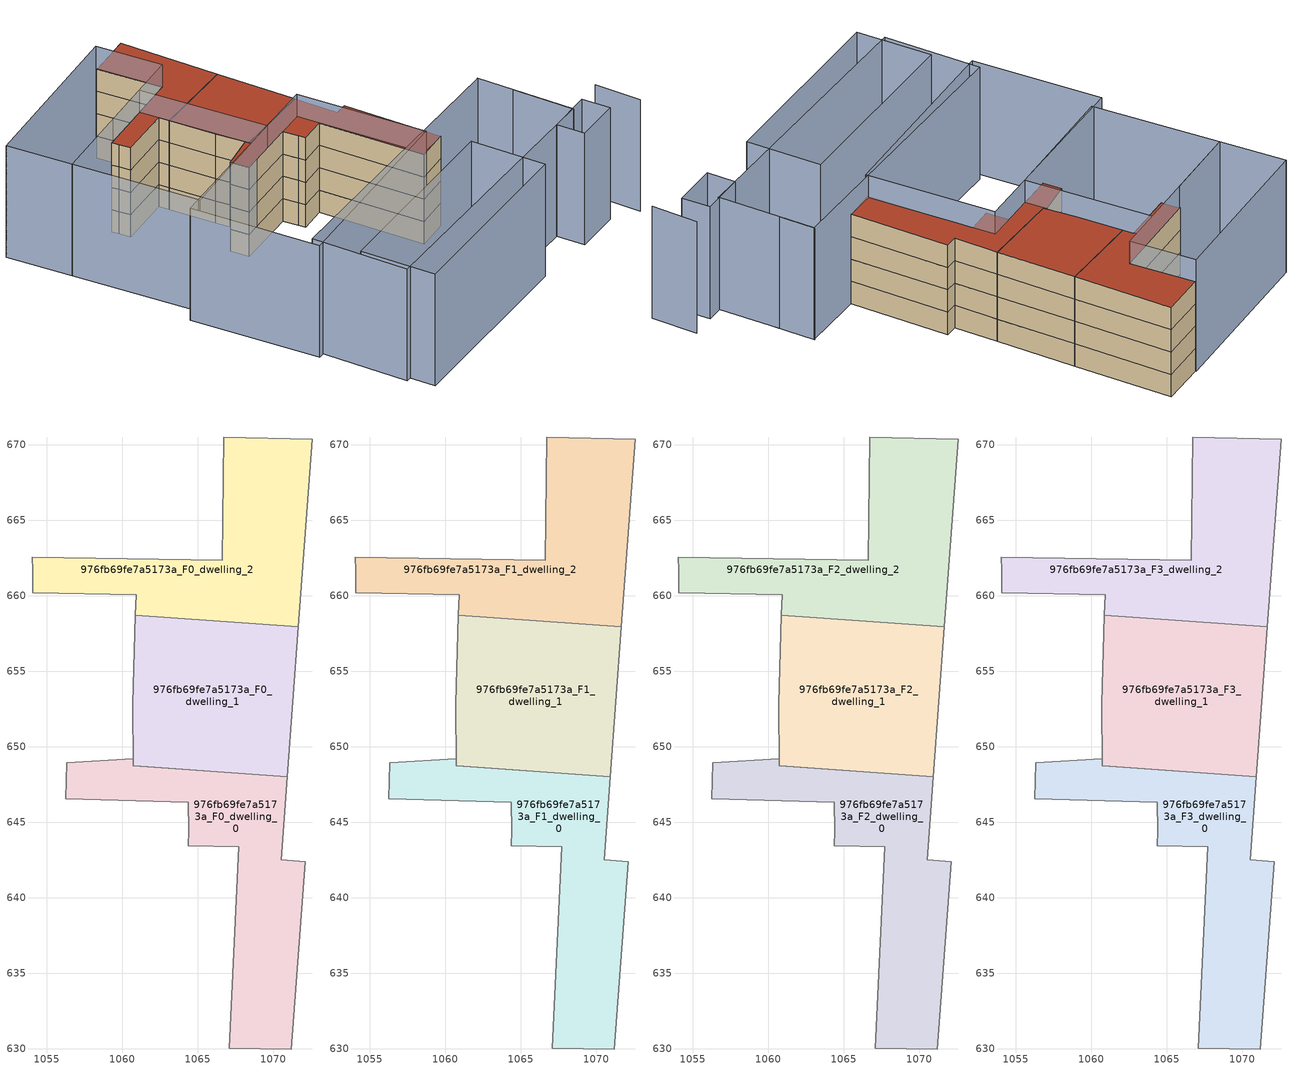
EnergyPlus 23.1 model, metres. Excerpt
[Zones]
976fb69fe7a5173a_F0_dwelling_0
 floor ground (EU_floor_Construction): 1070.94,648.02 1070.53,642.51 1072.11,642.4 1071.2,629.99 1067.08,630.05 1067.73,643.38 1064.39,643.44 1064.4,644.43 1064.38,646.32 1056.26,646.55 1056.32,648.93 1060.74,649.21 1060.75,648.76 z0
 wall adiabatic (EU_wall_Construction): 1064.39,643.44 1067.73,643.38 1067.08,630.05 1071.2,629.99 1072.11,642.4 1070.53,642.51 1070.94,648.02 1060.75,648.76 1060.74,649.21 1056.32,648.93 1056.26,646.55 1064.38,646.32 1064.4,644.43 1064.39,643.44 z0:3
976fb69fe7a5173a_F0_dwelling_1
 floor ground (EU_floor_Construction): 1071.66,657.93 1070.94,648.02 1060.75,648.76 1060.69,652.86 1060.88,658.71 z0
 wall adiabatic (EU_wall_Construction): 1060.88,658.71 1060.69,652.86 1060.75,648.76 1070.94,648.02 1071.66,657.93 z0:3
 wall to 976fb69fe7a5173a_F0_dwelling_2 (EU_wall_Construction): 1071.66,657.93 1060.88,658.71 z0:3
976fb69fe7a5173a_F0_dwelling_2
 floor ground (EU_floor_Construction): 1072.57,670.36 1071.66,657.93 1060.88,658.71 1060.92,660.06 1054.08,660.19 1054.08,661.7 1054.06,662.54 1066.61,662.34 1066.72,670.51 z0
 wall adiabatic (EU_wall_Construction): 1071.66,657.93 1072.57,670.36 1066.72,670.51 1066.61,662.34 1054.06,662.54 1054.08,661.7 1054.08,660.19 1060.92,660.06 1060.88,658.71 z0:3
976fb69fe7a5173a_F1_dwelling_0
 floor to 976fb69fe7a5173a_F0_dwelling_0 (EU_floor_Construction): 1070.94,648.02 1070.53,642.51 1072.11,642.4 1071.2,629.99 1067.08,630.05 1067.73,643.38 1064.39,643.44 1064.4,644.43 1064.38,646.32 1056.26,646.55 1056.32,648.93 1060.74,649.21 1060.75,648.76 z3
 wall adiabatic (EU_wall_Construction): 1064.39,643.44 1067.73,643.38 1067.08,630.05 1071.2,629.99 1072.11,642.4 1070.53,642.51 1070.94,648.02 1060.75,648.76 1060.74,649.21 1056.32,648.93 1056.26,646.55 1064.38,646.32 1064.4,644.43 1064.39,643.44 z3:6
976fb69fe7a5173a_F1_dwelling_1
 floor to 976fb69fe7a5173a_F0_dwelling_1 (EU_floor_Construction): 1071.66,657.93 1070.94,648.02 1060.75,648.76 1060.69,652.86 1060.88,658.71 z3
 wall adiabatic (EU_wall_Construction): 1060.88,658.71 1060.69,652.86 1060.75,648.76 1070.94,648.02 1071.66,657.93 z3:6
 wall to 976fb69fe7a5173a_F1_dwelling_2 (EU_wall_Construction): 1071.66,657.93 1060.88,658.71 z3:6
976fb69fe7a5173a_F1_dwelling_2
 floor to 976fb69fe7a5173a_F0_dwelling_2 (EU_floor_Construction): 1072.57,670.36 1071.66,657.93 1060.88,658.71 1060.92,660.06 1054.08,660.19 1054.08,661.7 1054.06,662.54 1066.61,662.34 1066.72,670.51 z3
 wall adiabatic (EU_wall_Construction): 1071.66,657.93 1072.57,670.36 1066.72,670.51 1066.61,662.34 1054.06,662.54 1054.08,661.7 1054.08,660.19 1060.92,660.06 1060.88,658.71 z3:6
976fb69fe7a5173a_F2_dwelling_0
 floor to 976fb69fe7a5173a_F1_dwelling_0 (EU_floor_Construction): 1070.94,648.02 1070.53,642.51 1072.11,642.4 1071.2,629.99 1067.08,630.05 1067.73,643.38 1064.39,643.44 1064.4,644.43 1064.38,646.32 1056.26,646.55 1056.32,648.93 1060.74,649.21 1060.75,648.76 z6
 wall adiabatic (EU_wall_Construction): 1064.39,643.44 1067.73,643.38 1067.08,630.05 1071.2,629.99 1072.11,642.4 1070.53,642.51 1070.94,648.02 1060.75,648.76 1060.74,649.21 1056.32,648.93 1056.26,646.55 1064.38,646.32 1064.4,644.43 1064.39,643.44 z6:9
976fb69fe7a5173a_F2_dwelling_1
 floor to 976fb69fe7a5173a_F1_dwelling_1 (EU_floor_Construction): 1071.66,657.93 1070.94,648.02 1060.75,648.76 1060.69,652.86 1060.88,658.71 z6
 wall adiabatic (EU_wall_Construction): 1060.88,658.71 1060.69,652.86 1060.75,648.76 1070.94,648.02 1071.66,657.93 z6:9
 wall to 976fb69fe7a5173a_F2_dwelling_2 (EU_wall_Construction): 1071.66,657.93 1060.88,658.71 z6:9
976fb69fe7a5173a_F2_dwelling_2
 floor to 976fb69fe7a5173a_F1_dwelling_2 (EU_floor_Construction): 1072.57,670.36 1071.66,657.93 1060.88,658.71 1060.92,660.06 1054.08,660.19 1054.08,661.7 1054.06,662.54 1066.61,662.34 1066.72,670.51 z6
 wall adiabatic (EU_wall_Construction): 1071.66,657.93 1072.57,670.36 1066.72,670.51 1066.61,662.34 1054.06,662.54 1054.08,661.7 1054.08,660.19 1060.92,660.06 1060.88,658.71 z6:9
976fb69fe7a5173a_F3_dwelling_0
 floor to 976fb69fe7a5173a_F2_dwelling_0 (EU_floor_Construction): 1070.94,648.02 1070.53,642.51 1072.11,642.4 1071.2,629.99 1067.08,630.05 1067.73,643.38 1064.39,643.44 1064.4,644.43 1064.38,646.32 1056.26,646.55 1056.32,648.93 1060.74,649.21 1060.75,648.76 z9
 wall adiabatic (EU_wall_Construction): 1064.39,643.44 1067.73,643.38 1067.08,630.05 1071.2,629.99 1072.11,642.4 1070.53,642.51 1070.94,648.02 1060.75,648.76 1060.74,649.21 1056.32,648.93 1056.26,646.55 1064.38,646.32 1064.4,644.43 1064.39,643.44 z9:12
 roof outside (EU_roof_Construction): 1071.2,629.99 1072.11,642.4 1070.53,642.51 1070.94,648.02 1060.75,648.76 1060.74,649.21 1056.32,648.93 1056.26,646.55 1064.38,646.32 1064.4,644.43 1064.39,643.44 1067.73,643.38 1067.08,630.05 z12
976fb69fe7a5173a_F3_dwelling_1
 floor to 976fb69fe7a5173a_F2_dwelling_1 (EU_floor_Construction): 1071.66,657.93 1070.94,648.02 1060.75,648.76 1060.69,652.86 1060.88,658.71 z9
 wall adiabatic (EU_wall_Construction): 1060.88,658.71 1060.69,652.86 1060.75,648.76 1070.94,648.02 1071.66,657.93 z9:12
 wall to 976fb69fe7a5173a_F3_dwelling_2 (EU_wall_Construction): 1071.66,657.93 1060.88,658.71 z9:12
 roof outside (EU_roof_Construction): 1070.94,648.02 1071.66,657.93 1060.88,658.71 1060.69,652.86 1060.75,648.76 z12
976fb69fe7a5173a_F3_dwelling_2
 floor to 976fb69fe7a5173a_F2_dwelling_2 (EU_floor_Construction): 1072.57,670.36 1071.66,657.93 1060.88,658.71 1060.92,660.06 1054.08,660.19 1054.08,661.7 1054.06,662.54 1066.61,662.34 1066.72,670.51 z9
 wall adiabatic (EU_wall_Construction): 1071.66,657.93 1072.57,670.36 1066.72,670.51 1066.61,662.34 1054.06,662.54 1054.08,661.7 1054.08,660.19 1060.92,660.06 1060.88,658.71 z9:12
 roof outside (EU_roof_Construction): 1071.66,657.93 1072.57,670.36 1066.72,670.51 1066.61,662.34 1054.06,662.54 1054.08,661.7 1054.08,660.19 1060.92,660.06 1060.88,658.71 z12
shading: 1083.49,611.21 1084.05,617.04 / 1078.56,617.05 1079.51,629.51 / 1074.74,613.82 1074.92,617.4 / 1074.92,617.4 1080.75,617.11 / 1080.75,617.11 1080.57,613.53 / 1080.57,613.53 1074.74,613.82 / 1042.46,626.05 1067.71,624.56 / 1067.71,624.56 1067.15,615.1 / 1067.15,615.1 1041.9,616.58 / 1041.9,616.58 1042.46,626.05 / 1042.36,632.05 1079.48,629.39 / 1079.48,629.39 1078.6,617.14 / 1078.6,617.14 1041.48,619.8 / 1041.48,619.8 1042.36,632.05 / 1041.94,646.96 1067.81,646.22 / 1067.81,646.22 1067.35,629.95 / 1067.35,629.95 1041.47,630.69 / 1041.47,630.69 1041.94,646.96 / 1043.93,646.71 1044.21,662.72 / 1044.21,662.72 1060.92,662.42 / 1060.92,662.42 1060.63,646.41 / 1060.63,646.41 1043.93,646.71 / 1066.61,662.35 1044.22,662.69 / 1044.22,662.69 1044.35,670.98 / 1044.35,670.98 1066.74,670.64 / 1066.74,670.64 1066.61,662.35 z0:15
[Building]
EU S2 Campaign: North Axis=0; Terrain=City; Solar Distribution=FullExterior
[Site:Location]
Bologna: Latitude=44.5; Longitude=11.25; Time Zone=1; Elevation=37
[SizingPeriod:WeatherFileDays]
AnnualSizingPeriod: Begin Month=1; Begin Day of Month=1; End Month=12; End Day of Month=31; Day of Week for Start Day=Monday; Use Weather File Daylight Saving Period=No; Use Weather File Rain and Snow Indicators=No
[MATERIAL]
EU_InternalMass_Material: Roughness=MediumRough; Thickness=0.1; Conductivity=1; Density=1800; Specific Heat=900; Thermal Absorptance=0.9; Solar Absorptance=0.7; Visible Absorptance=0.7
[MATERIAL:NOMASS] Roughness=MediumRough; Thermal Absorptance=0.9; Solar Absorptance=0.7; Visible Absorptance=0.7
Name | Thermal Resistance
EU_wall_NoMass | 0.937881
EU_roof_NoMass | 0.548572
EU_floor_NoMass | 0.71348
[CONSTRUCTION]
EU_wall_Construction: EU_wall_NoMass
EU_roof_Construction: EU_roof_NoMass
EU_floor_Construction: EU_floor_NoMass
EU_InternalMass_Construction: EU_InternalMass_Material
[ZONE] Type=1; Multiplier=1; Ceiling Height=autocalculate; Floor Area=autocalculate; Part of Total Floor Area=Yes
Name | Volume
976fb69fe7a5173a_F0_dwelling_0 | 319.642
976fb69fe7a5173a_F1_dwelling_0; 976fb69fe7a5173a_F2_dwelling_0; 976fb69fe7a5173a_F3_dwelling_0 | 319.643
976fb69fe7a5173a_F0_dwelling_1; 976fb69fe7a5173a_F1_dwelling_1; 976fb69fe7a5173a_F2_dwelling_1; 976fb69fe7a5173a_F3_dwelling_1 | 315.118
976fb69fe7a5173a_F0_dwelling_2; 976fb69fe7a5173a_F1_dwelling_2; 976fb69fe7a5173a_F2_dwelling_2; 976fb69fe7a5173a_F3_dwelling_2 | 317.391
[INTERNALMASS] Construction=EU_InternalMass_Construction
Name | Zone or ZoneList | Surface Area
976fb69fe7a5173a_F0_dwelling_0_EU_InternalMass | 976fb69fe7a5173a_F0_dwelling_0 | 106.547
976fb69fe7a5173a_F0_dwelling_1_EU_InternalMass | 976fb69fe7a5173a_F0_dwelling_1 | 105.054
976fb69fe7a5173a_F0_dwelling_2_EU_InternalMass | 976fb69fe7a5173a_F0_dwelling_2 | 105.797
976fb69fe7a5173a_F1_dwelling_0_EU_InternalMass | 976fb69fe7a5173a_F1_dwelling_0 | 106.547
976fb69fe7a5173a_F1_dwelling_1_EU_InternalMass | 976fb69fe7a5173a_F1_dwelling_1 | 105.054
976fb69fe7a5173a_F1_dwelling_2_EU_InternalMass | 976fb69fe7a5173a_F1_dwelling_2 | 105.797
976fb69fe7a5173a_F2_dwelling_0_EU_InternalMass | 976fb69fe7a5173a_F2_dwelling_0 | 106.547
976fb69fe7a5173a_F2_dwelling_1_EU_InternalMass | 976fb69fe7a5173a_F2_dwelling_1 | 105.054
976fb69fe7a5173a_F2_dwelling_2_EU_InternalMass | 976fb69fe7a5173a_F2_dwelling_2 | 105.797
976fb69fe7a5173a_F3_dwelling_0_EU_InternalMass | 976fb69fe7a5173a_F3_dwelling_0 | 106.547
976fb69fe7a5173a_F3_dwelling_1_EU_InternalMass | 976fb69fe7a5173a_F3_dwelling_1 | 105.054
976fb69fe7a5173a_F3_dwelling_2_EU_InternalMass | 976fb69fe7a5173a_F3_dwelling_2 | 105.797
[OTHEREQUIPMENT] Fuel Type=Electricity; Design Level Calculation Method=Watts/Area; Power per Zone Floor Area=1; Fraction Latent=0; Fraction Radiant=0; Fraction Lost=0; Carbon Dioxide Generation Rate=0; EndUse Subcategory=EU_Step8_InternalGains
Name | Zone or ZoneList or Space or SpaceList | Schedule
EU_Step8_InternalGain_976fb69fe7a5173a_F0_dwelling_0_f000 | 976fb69fe7a5173a_F0_dwelling_0 | EU_Step8_GainSchedule_976fb69fe7a5173a_F0_dwelling_0_f000
EU_Step8_InternalGain_976fb69fe7a5173a_F0_dwelling_1_f000 | 976fb69fe7a5173a_F0_dwelling_1 | EU_Step8_GainSchedule_976fb69fe7a5173a_F0_dwelling_1_f000
EU_Step8_InternalGain_976fb69fe7a5173a_F0_dwelling_2_f000 | 976fb69fe7a5173a_F0_dwelling_2 | EU_Step8_GainSchedule_976fb69fe7a5173a_F0_dwelling_2_f000
EU_Step8_InternalGain_976fb69fe7a5173a_F1_dwelling_0_f000 | 976fb69fe7a5173a_F1_dwelling_0 | EU_Step8_GainSchedule_976fb69fe7a5173a_F1_dwelling_0_f000
EU_Step8_InternalGain_976fb69fe7a5173a_F1_dwelling_1_f000 | 976fb69fe7a5173a_F1_dwelling_1 | EU_Step8_GainSchedule_976fb69fe7a5173a_F1_dwelling_1_f000
EU_Step8_InternalGain_976fb69fe7a5173a_F1_dwelling_2_f000 | 976fb69fe7a5173a_F1_dwelling_2 | EU_Step8_GainSchedule_976fb69fe7a5173a_F1_dwelling_2_f000
EU_Step8_InternalGain_976fb69fe7a5173a_F2_dwelling_0_f000 | 976fb69fe7a5173a_F2_dwelling_0 | EU_Step8_GainSchedule_976fb69fe7a5173a_F2_dwelling_0_f000
EU_Step8_InternalGain_976fb69fe7a5173a_F2_dwelling_1_f000 | 976fb69fe7a5173a_F2_dwelling_1 | EU_Step8_GainSchedule_976fb69fe7a5173a_F2_dwelling_1_f000
EU_Step8_InternalGain_976fb69fe7a5173a_F2_dwelling_2_f000 | 976fb69fe7a5173a_F2_dwelling_2 | EU_Step8_GainSchedule_976fb69fe7a5173a_F2_dwelling_2_f000
EU_Step8_InternalGain_976fb69fe7a5173a_F3_dwelling_0_f000 | 976fb69fe7a5173a_F3_dwelling_0 | EU_Step8_GainSchedule_976fb69fe7a5173a_F3_dwelling_0_f000
EU_Step8_InternalGain_976fb69fe7a5173a_F3_dwelling_1_f000 | 976fb69fe7a5173a_F3_dwelling_1 | EU_Step8_GainSchedule_976fb69fe7a5173a_F3_dwelling_1_f000
EU_Step8_InternalGain_976fb69fe7a5173a_F3_dwelling_2_f000 | 976fb69fe7a5173a_F3_dwelling_2 | EU_Step8_GainSchedule_976fb69fe7a5173a_F3_dwelling_2_f000
[ZONEVENTILATION:DESIGNFLOWRATE] Schedule=EU_AlwaysOn; Design Flow Rate Calculation Method=AirChanges/Hour; Air Changes per Hour=0.687892; Ventilation Type=Natural; Fan Pressure Rise=0; Fan Total Efficiency=1; Constant Term Coefficient=1; Temperature Term Coefficient=0; Velocity Term Coefficient=0; Velocity Squared Term Coefficient=0; Minimum Indoor Temperature=-100; Maximum Indoor Temperature=100; Delta Temperature=-100; Minimum Outdoor Temperature=-100; Maximum Outdoor Temperature=100; Maximum Wind Speed=40
Name | Zone or ZoneList or Space or SpaceList
EU_ConstantAir_976fb69fe7a5173a_F0_dwelling_0 | 976fb69fe7a5173a_F0_dwelling_0
EU_ConstantAir_976fb69fe7a5173a_F0_dwelling_1 | 976fb69fe7a5173a_F0_dwelling_1
EU_ConstantAir_976fb69fe7a5173a_F0_dwelling_2 | 976fb69fe7a5173a_F0_dwelling_2
EU_ConstantAir_976fb69fe7a5173a_F1_dwelling_0 | 976fb69fe7a5173a_F1_dwelling_0
EU_ConstantAir_976fb69fe7a5173a_F1_dwelling_1 | 976fb69fe7a5173a_F1_dwelling_1
EU_ConstantAir_976fb69fe7a5173a_F1_dwelling_2 | 976fb69fe7a5173a_F1_dwelling_2
EU_ConstantAir_976fb69fe7a5173a_F2_dwelling_0 | 976fb69fe7a5173a_F2_dwelling_0
EU_ConstantAir_976fb69fe7a5173a_F2_dwelling_1 | 976fb69fe7a5173a_F2_dwelling_1
EU_ConstantAir_976fb69fe7a5173a_F2_dwelling_2 | 976fb69fe7a5173a_F2_dwelling_2
EU_ConstantAir_976fb69fe7a5173a_F3_dwelling_0 | 976fb69fe7a5173a_F3_dwelling_0
EU_ConstantAir_976fb69fe7a5173a_F3_dwelling_1 | 976fb69fe7a5173a_F3_dwelling_1
EU_ConstantAir_976fb69fe7a5173a_F3_dwelling_2 | 976fb69fe7a5173a_F3_dwelling_2
[HVACTEMPLATE:THERMOSTAT] Constant Heating Setpoint=20; Constant Cooling Setpoint=50
EU_HeatOnly_976fb69fe7a5173a_F0_dwelling_0; EU_HeatOnly_976fb69fe7a5173a_F0_dwelling_1; EU_HeatOnly_976fb69fe7a5173a_F0_dwelling_2; EU_HeatOnly_976fb69fe7a5173a_F1_dwelling_0; EU_HeatOnly_976fb69fe7a5173a_F1_dwelling_1; EU_HeatOnly_976fb69fe7a5173a_F1_dwelling_2; EU_HeatOnly_976fb69fe7a5173a_F2_dwelling_0; EU_HeatOnly_976fb69fe7a5173a_F2_dwelling_1; EU_HeatOnly_976fb69fe7a5173a_F2_dwelling_2; EU_HeatOnly_976fb69fe7a5173a_F3_dwelling_0; EU_HeatOnly_976fb69fe7a5173a_F3_dwelling_1; EU_HeatOnly_976fb69fe7a5173a_F3_dwelling_2
[HVACTEMPLATE:ZONE:IDEALLOADSAIRSYSTEM] System Availability Schedule=EU_AlwaysOn; Maximum Heating Supply Air Temperature=50; Minimum Cooling Supply Air Temperature=13; Maximum Heating Supply Air Humidity Ratio=0.0156; Minimum Cooling Supply Air Humidity Ratio=0.0077; Heating Limit=NoLimit; Cooling Limit=NoLimit; Heating Availability Schedule=EU_AlwaysOn; Cooling Availability Schedule=EU_CoolingOff; Dehumidification Control Type=ConstantSensibleHeatRatio; Cooling Sensible Heat Ratio=0.7; Dehumidification Setpoint=60; Humidification Control Type=None; Humidification Setpoint=30; Outdoor Air Method=None; Outdoor Air Flow Rate per Person=0.00944; Outdoor Air Flow Rate per Zone Floor Area=0; Outdoor Air Flow Rate per Zone=0; Demand Controlled Ventilation Type=None; Outdoor Air Economizer Type=NoEconomizer; Heat Recovery Type=None; Sensible Heat Recovery Effectiveness=0.7; Latent Heat Recovery Effectiveness=0.65
Name | Template Thermostat
976fb69fe7a5173a_F0_dwelling_0 | EU_HeatOnly_976fb69fe7a5173a_F0_dwelling_0
976fb69fe7a5173a_F0_dwelling_1 | EU_HeatOnly_976fb69fe7a5173a_F0_dwelling_1
976fb69fe7a5173a_F0_dwelling_2 | EU_HeatOnly_976fb69fe7a5173a_F0_dwelling_2
976fb69fe7a5173a_F1_dwelling_0 | EU_HeatOnly_976fb69fe7a5173a_F1_dwelling_0
976fb69fe7a5173a_F1_dwelling_1 | EU_HeatOnly_976fb69fe7a5173a_F1_dwelling_1
976fb69fe7a5173a_F1_dwelling_2 | EU_HeatOnly_976fb69fe7a5173a_F1_dwelling_2
976fb69fe7a5173a_F2_dwelling_0 | EU_HeatOnly_976fb69fe7a5173a_F2_dwelling_0
976fb69fe7a5173a_F2_dwelling_1 | EU_HeatOnly_976fb69fe7a5173a_F2_dwelling_1
976fb69fe7a5173a_F2_dwelling_2 | EU_HeatOnly_976fb69fe7a5173a_F2_dwelling_2
976fb69fe7a5173a_F3_dwelling_0 | EU_HeatOnly_976fb69fe7a5173a_F3_dwelling_0
976fb69fe7a5173a_F3_dwelling_1 | EU_HeatOnly_976fb69fe7a5173a_F3_dwelling_1
976fb69fe7a5173a_F3_dwelling_2 | EU_HeatOnly_976fb69fe7a5173a_F3_dwelling_2
[SIZING:ZONE] Zone Cooling Design Supply Air Temperature Input Method=SupplyAirTemperature; Zone Cooling Design Supply Air Temperature=13; Zone Heating Design Supply Air Temperature Input Method=SupplyAirTemperature; Zone Heating Design Supply Air Temperature=50; Zone Cooling Design Supply Air Humidity Ratio=0.008; Zone Heating Design Supply Air Humidity Ratio=0.008; Cooling Design Air Flow Method=DesignDay; Cooling Design Air Flow Rate=0; Cooling Minimum Air Flow per Zone Floor Area=0.000762; Cooling Minimum Air Flow=0; Cooling Minimum Air Flow Fraction=0.2; Heating Design Air Flow Method=DesignDay; Heating Design Air Flow Rate=0; Heating Maximum Air Flow per Zone Floor Area=0.002032; Heating Maximum Air Flow=0.141576; Heating Maximum Air Flow Fraction=0.3; Account for Dedicated Outdoor Air System=No; Dedicated Outdoor Air System Control Strategy=NeutralSupplyAir; Dedicated Outdoor Air Low Setpoint Temperature for Design=autosize; Dedicated Outdoor Air High Setpoint Temperature for Design=autosize; Zone Load Sizing Method=Sensible Load Only No Latent Load; Zone Latent Cooling Design Supply Air Humidity Ratio Input Method=HumidityRatioDifference; Zone Cooling Design Supply Air Humidity Ratio Difference=0.005; Zone Latent Heating Design Supply Air Humidity Ratio Input Method=HumidityRatioDifference; Zone Humidification Design Supply Air Humidity Ratio Difference=0.005
976fb69fe7a5173a_F0_dwelling_0; 976fb69fe7a5173a_F0_dwelling_1; 976fb69fe7a5173a_F0_dwelling_2; 976fb69fe7a5173a_F1_dwelling_0; 976fb69fe7a5173a_F1_dwelling_1; 976fb69fe7a5173a_F1_dwelling_2; 976fb69fe7a5173a_F2_dwelling_0; 976fb69fe7a5173a_F2_dwelling_1; 976fb69fe7a5173a_F2_dwelling_2; 976fb69fe7a5173a_F3_dwelling_0; 976fb69fe7a5173a_F3_dwelling_1; 976fb69fe7a5173a_F3_dwelling_2
[SCHEDULE:CONSTANT]
Name | Hourly Value
EU_AlwaysOn | 1
EU_CoolingOff | 0
[SCHEDULE:FILE] Column Number=1; Rows to Skip at Top=0; Number of Hours of Data=8760; Column Separator=Comma; Interpolate to Timestep=No; Minutes per Item=60; Adjust Schedule for Daylight Savings=Yes
Name | File
EU_Step8_GainSchedule_976fb69fe7a5173a_F0_dwelling_0_f000 | ../../schedules/976fb69fe7a5173a/976fb69fe7a5173a_F0_dwelling_0_f000_gain.csv
EU_Step8_GainSchedule_976fb69fe7a5173a_F0_dwelling_1_f000 | ../../schedules/976fb69fe7a5173a/976fb69fe7a5173a_F0_dwelling_1_f000_gain.csv
EU_Step8_GainSchedule_976fb69fe7a5173a_F0_dwelling_2_f000 | ../../schedules/976fb69fe7a5173a/976fb69fe7a5173a_F0_dwelling_2_f000_gain.csv
EU_Step8_GainSchedule_976fb69fe7a5173a_F1_dwelling_0_f000 | ../../schedules/976fb69fe7a5173a/976fb69fe7a5173a_F1_dwelling_0_f000_gain.csv
EU_Step8_GainSchedule_976fb69fe7a5173a_F1_dwelling_1_f000 | ../../schedules/976fb69fe7a5173a/976fb69fe7a5173a_F1_dwelling_1_f000_gain.csv
EU_Step8_GainSchedule_976fb69fe7a5173a_F1_dwelling_2_f000 | ../../schedules/976fb69fe7a5173a/976fb69fe7a5173a_F1_dwelling_2_f000_gain.csv
EU_Step8_GainSchedule_976fb69fe7a5173a_F2_dwelling_0_f000 | ../../schedules/976fb69fe7a5173a/976fb69fe7a5173a_F2_dwelling_0_f000_gain.csv
EU_Step8_GainSchedule_976fb69fe7a5173a_F2_dwelling_1_f000 | ../../schedules/976fb69fe7a5173a/976fb69fe7a5173a_F2_dwelling_1_f000_gain.csv
EU_Step8_GainSchedule_976fb69fe7a5173a_F2_dwelling_2_f000 | ../../schedules/976fb69fe7a5173a/976fb69fe7a5173a_F2_dwelling_2_f000_gain.csv
EU_Step8_GainSchedule_976fb69fe7a5173a_F3_dwelling_0_f000 | ../../schedules/976fb69fe7a5173a/976fb69fe7a5173a_F3_dwelling_0_f000_gain.csv
EU_Step8_GainSchedule_976fb69fe7a5173a_F3_dwelling_1_f000 | ../../schedules/976fb69fe7a5173a/976fb69fe7a5173a_F3_dwelling_1_f000_gain.csv
EU_Step8_GainSchedule_976fb69fe7a5173a_F3_dwelling_2_f000 | ../../schedules/976fb69fe7a5173a/976fb69fe7a5173a_F3_dwelling_2_f000_gain.csv
